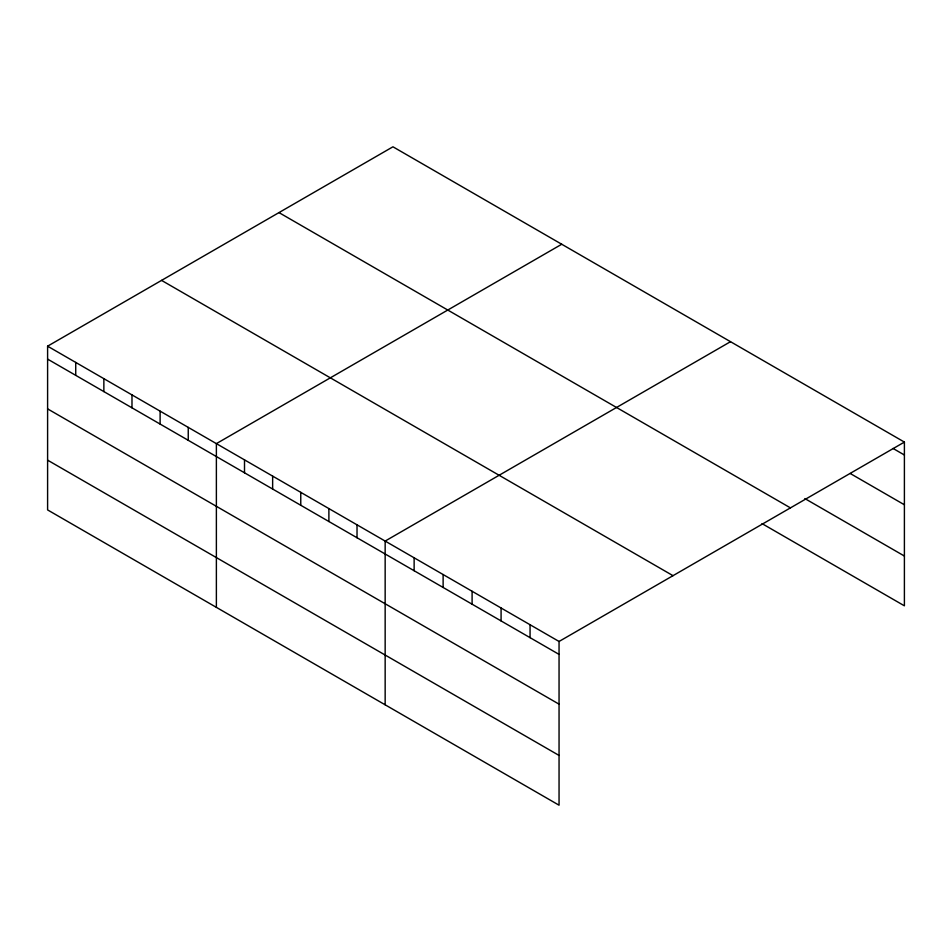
<?xml version="1.0" encoding="UTF-8"?>
<svg xmlns="http://www.w3.org/2000/svg" width="952" height="952" viewBox="0 0 952 952"><rect width="100%" height="100%" fill="white"/><g stroke="black" fill="none" stroke-linecap="round" stroke-linejoin="round"><path stroke-width="1.43" d="M47.6 346.183L559.05 641.469L559.05 805.202L47.6 509.915L47.6 346.183L392.95 146.798L904.4 442.085L904.4 605.817L762.005 523.6M561.728 244.248L216.378 443.632L216.378 607.364M730.505 341.685L385.155 541.069L385.155 704.801M559.05 641.469L904.4 442.085M893.059 448.452L904.4 455.008M850.219 473.489L904.4 504.774M804.856 498.574L904.4 556.039M278.984 212.594L790.434 507.88M161.566 280.388L673.016 575.674M47.6 359.106L559.05 654.393M47.6 408.872L559.05 704.159M47.6 460.149L559.05 755.436M530.062 624.738L530.062 637.662M501.085 608.007L501.085 620.93M472.097 591.275L472.097 604.187M443.12 574.544L443.12 587.455M414.132 557.801L414.132 570.724M357.024 524.838L357.024 537.749M328.892 508.594L328.892 521.517M300.761 492.351L300.761 505.274M272.641 476.107L272.641 489.03M244.509 459.875L244.509 472.787M188.246 427.388L188.246 440.312M160.114 411.145L160.114 424.068M131.983 394.913L131.983 407.825M103.863 378.67L103.863 391.593M75.732 362.426L75.732 375.35"/></g></svg>
